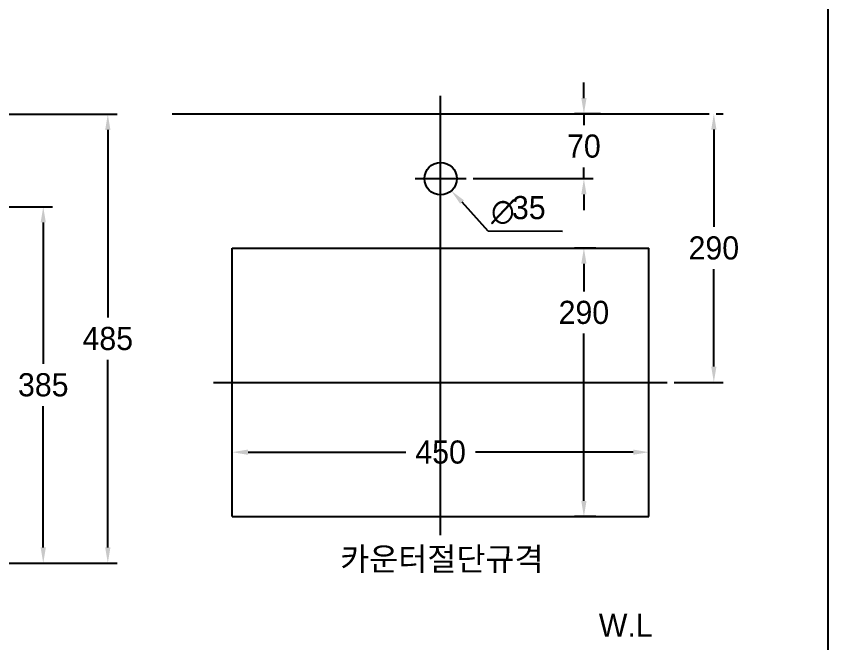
# Model space of a CAD drawing. Header units: millimetres. Extents: x 0 to 3800, y -67 to 2530.
# Drawn here: x 923 to 1800, y 1177 to 1853 of the extents above; entities that cross this region are included whole.
import ezdxf
from ezdxf.enums import TextEntityAlignment as Align
from ezdxf.lldxf.tags import DXFTag

# ---------------------------------------------------------------- set-up
doc = ezdxf.new("R2010")
doc.units = ezdxf.units.MM
for name, color, linetype in [('TEXT', 7, 'Continuous'), ('도각라인', 7, 'Continuous'), ('외형선', 3, 'Continuous'), ('중심선', 1, 'DASHED'), ('치수선', 7, 'Continuous')]:
    doc.layers.add(name, color=color, linetype=linetype)
doc.styles.add('____', font='')
doc.styles.add('타이틀', font='H2GTRM.TTF', dxfattribs={"height": 25})
doc.styles.get('____').set_extended_font_data('굴림')
tags = doc.linetypes.add('DASHDOT', pattern=[70, 31, -13, 13, -13]).pattern_tags.tags
tags[10:11] = [DXFTag(74, 4), DXFTag(75, 0), DXFTag(340, '0'), DXFTag(46, 0.0), DXFTag(50, 0.0), DXFTag(44, 0.0), DXFTag(45, 0.0)]
tags[8:9] = [DXFTag(74, 4), DXFTag(75, 0), DXFTag(340, '0'), DXFTag(46, 0.0), DXFTag(50, 0.0), DXFTag(44, 0.0), DXFTag(45, 0.0)]
tags[6:7] = [DXFTag(74, 4), DXFTag(75, 0), DXFTag(340, '0'), DXFTag(46, 0.0), DXFTag(50, 0.0), DXFTag(44, 0.0), DXFTag(45, 0.0)]
tags[4:5] = [DXFTag(74, 4), DXFTag(75, 0), DXFTag(340, '0'), DXFTag(46, 0.0), DXFTag(50, 0.0), DXFTag(44, 0.0), DXFTag(45, 0.0)]
tags = doc.linetypes.add('DASHED', pattern=[25.72, 12.86, -12.86]).pattern_tags.tags
tags[6:7] = [DXFTag(74, 4), DXFTag(75, 0), DXFTag(340, '0'), DXFTag(46, 0.0), DXFTag(50, 0.0), DXFTag(44, 0.0), DXFTag(45, 0.0)]
tags[4:5] = [DXFTag(74, 4), DXFTag(75, 0), DXFTag(340, '0'), DXFTag(46, 0.0), DXFTag(50, 0.0), DXFTag(44, 0.0), DXFTag(45, 0.0)]
doc.dimstyles.new('MSADIM', dxfattribs={"dimtxt": 33, "dimasz": 17, "dimexe": 10, "dimexo": 7.5, "dimgap": 10, "dimtad": 0, "dimtih": 1, "dimtoh": 1, "dimdec": 0, "dimzin": 1, "dimdsep": 46, "dimtxsty": '____', "dimcen": 11.25, "dimadec": 0, "dimazin": 0, "dimtfac": 1, "dimtdec": 0, "dimtix": 1, "dimtmove": 0, "dimatfit": 3, "dimfxl": 1, "dimtolj": 1, "dimtzin": 1, "dimarcsym": 0})

# ---------------------------------------------------------------- blocks, each defined once
blk = doc.blocks.new('*D9')
at = {"layer": '치수선', "color": 0, "linetype": 'Continuous', "lineweight": -2, "transparency": 16777216}
for p, q in [((778.5, 1647.68), (962.63, 1647.68)), ((952.63, 1630.68), (952.63, 1478)), ((952.63, 1279.68), (952.63, 1432.37)), ((513.5, 1262.68), (962.63, 1262.68))]:
    blk.add_line(p, q, dxfattribs=at)
at = {"layer": '치수선', "color": 0, "linetype": 'Continuous', "transparency": 16777216}
for points in [[(949.8, 1630.68), (955.46, 1630.68), (952.63, 1647.68)], [(949.8, 1279.68), (955.46, 1279.68), (952.63, 1262.68)]]:
    blk.add_solid(points, dxfattribs=at)
at = {"layer": '치수선', "color": 0, "linetype": 'Continuous', "transparency": 16777216, "insert": (952.63, 1455.18), "char_height": 25, "attachment_point": 5, "style": '____'}
blk.add_mtext('\\A1;385', dxfattribs=at)
blk = doc.blocks.new('*D1')
at = {"layer": '치수선', "color": 0, "linetype": 'Continuous', "lineweight": -2, "transparency": 16777216}
for p, q in [((890.13, 1747.68), (1032.34, 1747.68)), ((1022.34, 1730.68), (1022.34, 1528.01)), ((1022.34, 1279.68), (1022.34, 1482.35)), ((521, 1262.68), (1032.34, 1262.68))]:
    blk.add_line(p, q, dxfattribs=at)
at = {"layer": '치수선', "color": 0, "linetype": 'Continuous', "transparency": 16777216}
for points in [[(1019.51, 1730.68), (1025.18, 1730.68), (1022.34, 1747.68)], [(1019.51, 1279.68), (1025.18, 1279.68), (1022.34, 1262.68)]]:
    blk.add_solid(points, dxfattribs=at)
at = {"layer": '치수선', "color": 0, "linetype": 'Continuous', "transparency": 16777216, "insert": (1022.34, 1505.18), "char_height": 25, "attachment_point": 5, "style": '____'}
blk.add_mtext('\\A1;485', dxfattribs=at)
blk = doc.blocks.new('*D3')
at = {"layer": '치수선', "color": 0, "linetype": 'Continuous', "lineweight": -2, "transparency": 16777216}
for p, q in [((1536.6, 1764.97), (1536.6, 1781.97)), ((1554.69, 1747.97), (1526.6, 1747.97)), ((1536.6, 1747.97), (1536.6, 1735.8)), ((1536.6, 1677.97), (1536.6, 1690.14)), ((1416.82, 1677.97), (1546.6, 1677.97)), ((1536.6, 1660.97), (1536.6, 1643.97))]:
    blk.add_line(p, q, dxfattribs=at)
at = {"layer": '치수선', "color": 0, "linetype": 'Continuous', "transparency": 16777216}
for points in [[(1533.77, 1764.97), (1539.43, 1764.97), (1536.6, 1747.97)], [(1533.77, 1660.97), (1539.43, 1660.97), (1536.6, 1677.97)]]:
    blk.add_solid(points, dxfattribs=at)
at = {"layer": '치수선', "color": 0, "linetype": 'Continuous', "transparency": 16777216, "insert": (1536.6, 1712.97), "char_height": 25, "attachment_point": 5, "style": '____'}
blk.add_mtext('\\A1;70', dxfattribs=at)
blk = doc.blocks.new('*D4')
at = {"layer": '치수선', "color": 0, "linetype": 'Continuous', "lineweight": -2, "transparency": 16777216}
for p, q in [((1156.82, 1375.2), (1156.82, 1392.54)), ((1606.82, 1375.2), (1606.82, 1392.54)), ((1173.82, 1382.54), (1344.16, 1382.54)), ((1589.82, 1382.54), (1419.49, 1382.54))]:
    blk.add_line(p, q, dxfattribs=at)
at = {"layer": '치수선', "color": 0, "linetype": 'Continuous', "transparency": 16777216}
for points in [[(1173.82, 1385.37), (1173.82, 1379.71), (1156.82, 1382.54)], [(1589.82, 1385.37), (1589.82, 1379.71), (1606.82, 1382.54)]]:
    blk.add_solid(points, dxfattribs=at)
at = {"layer": '치수선', "color": 0, "linetype": 'Continuous', "transparency": 16777216, "insert": (1381.82, 1382.54), "char_height": 25, "attachment_point": 5, "style": '____'}
blk.add_mtext('\\A1;450', dxfattribs=at)
blk = doc.blocks.new('*D5')
at = {"layer": '치수선', "color": 0, "linetype": 'Continuous', "lineweight": -2, "transparency": 16777216}
for p, q in [((1549.42, 1602.97), (1526.58, 1602.97)), ((1536.58, 1585.97), (1536.58, 1556.2)), ((1536.58, 1329.97), (1536.58, 1510.56)), ((1549.42, 1312.97), (1526.58, 1312.97))]:
    blk.add_line(p, q, dxfattribs=at)
at = {"layer": '치수선', "color": 0, "linetype": 'Continuous', "transparency": 16777216}
for points in [[(1533.74, 1585.97), (1539.41, 1585.97), (1536.58, 1602.97)], [(1533.74, 1329.97), (1539.41, 1329.97), (1536.58, 1312.97)]]:
    blk.add_solid(points, dxfattribs=at)
at = {"layer": '치수선', "color": 0, "linetype": 'Continuous', "transparency": 16777216, "insert": (1536.58, 1533.38), "char_height": 25, "attachment_point": 5, "style": '____'}
blk.add_mtext('\\A1;290', dxfattribs=at)
blk = doc.blocks.new('*D10')
at = {"layer": '치수선', "color": 0, "linetype": 'Continuous', "lineweight": -2, "transparency": 16777216}
for p, q in [((1679.32, 1747.97), (1686.95, 1747.97)), ((1676.95, 1730.97), (1676.95, 1625.79)), ((1676.95, 1474.97), (1676.95, 1580.15)), ((1634.19, 1457.97), (1686.95, 1457.97))]:
    blk.add_line(p, q, dxfattribs=at)
at = {"layer": '치수선', "color": 0, "linetype": 'Continuous', "transparency": 16777216}
for points in [[(1674.11, 1730.97), (1679.78, 1730.97), (1676.95, 1747.97)], [(1674.11, 1474.97), (1679.78, 1474.97), (1676.95, 1457.97)]]:
    blk.add_solid(points, dxfattribs=at)
at = {"layer": '치수선', "color": 0, "linetype": 'Continuous', "transparency": 16777216, "insert": (1676.95, 1602.97), "char_height": 25, "attachment_point": 5, "style": '____'}
blk.add_mtext('\\A1;290', dxfattribs=at)

msp = doc.modelspace()

# ---------------------------------------------------------------- linework, layer by layer
at = {"layer": '도각라인'}
msp.add_line((1800, 2530), (1800, 0), dxfattribs=at)
at = {"layer": '외형선', "linetype": 'Continuous'}
for p, q in [((1091.82, 1747.97), (1671.82, 1747.97)), ((1156.82, 1602.97), (1606.82, 1602.97)), ((1156.82, 1312.97), (1156.82, 1602.97)), ((1606.82, 1312.97), (1606.82, 1602.97)), ((1156.82, 1312.97), (1606.82, 1312.97))]:
    msp.add_line(p, q, dxfattribs=at)
msp.add_circle((1381.82, 1677.97), 17.5, dxfattribs=at)
at = {"layer": '중심선', "linetype": 'DASHDOT'}
for p, q in [((1381.82, 1292.78), (1381.82, 1767.48)), ((1354.32, 1677.97), (1409.32, 1677.97)), ((1136.44, 1457.97), (1626.69, 1457.97))]:
    msp.add_line(p, q, dxfattribs=at)
at = {"layer": '치수선'}
for p, q in [((1433.15, 1621.19), (1405.13, 1652.55)), ((1513.52, 1620.72), (1433.15, 1621.19))]:
    msp.add_line(p, q, dxfattribs=at)
msp.add_solid([(1407.17, 1654.51), (1403.09, 1650.58), (1393.35, 1664.81)], dxfattribs=at)

# ---------------------------------------------------------------- texts
at = {"layer": 'TEXT', "style": '타이틀'}
msp.add_text('카운터절단규격', height=25, dxfattribs=at).set_placement((1383.18, 1267.18), align=Align.MIDDLE_CENTER)
msp.add_text('W.L', height=25, dxfattribs=at).set_placement((1581.79, 1195.64), align=Align.MIDDLE)
at = {"layer": '치수선'}
for s, style, p in [('35', '타이틀', (1458.9, 1634.23)), ('∅', '____', (1436.37, 1630.28))]:
    msp.add_text(s, height=25, dxfattribs=dict(at, style=style)).set_placement(p)

# ---------------------------------------------------------------- dimensions: what is measured, and where the dimension line sits
at = {"layer": '치수선', "linetype": 'Continuous'}
for base, p1, p2, picture, middle in [((1536.6, 1747.97), (1409.32, 1677.97), (1562.19, 1747.97), '*D3', (1536.6, 1712.97)), ((1022.34, 1262.68), (882.63, 1747.68), (513.5, 1262.68), '*D1', (1022.34, 1505.18)), ((1676.95, 1457.97), (1671.82, 1747.97), (1626.69, 1457.97), '*D10', (1676.95, 1602.97)), ((952.63, 1262.68), (771, 1647.68), (506, 1262.68), '*D9', (952.63, 1455.18)), ((1536.58, 1312.97), (1556.92, 1602.97), (1556.92, 1312.97), '*D5', (1536.58, 1533.38))]:
    dim = msp.add_linear_dim(base=base, p1=p1, p2=p2, angle=90, dimstyle='MSADIM', override={"dimtxt": 25}, dxfattribs=at)
    dim.commit()
    dim.dimension.update_dxf_attribs({"geometry": picture, "text_midpoint": middle, "dimtype": 160})
dim = msp.add_linear_dim(base=(1606.82, 1382.54), p1=(1156.82, 1367.7), p2=(1606.82, 1367.7), dimstyle='MSADIM', override={"dimtxt": 25}, dxfattribs=at)
dim.commit()
dim.dimension.update_dxf_attribs({"geometry": '*D4', "text_midpoint": (1381.82, 1382.54)})

doc.saveas('drawing.dxf')
